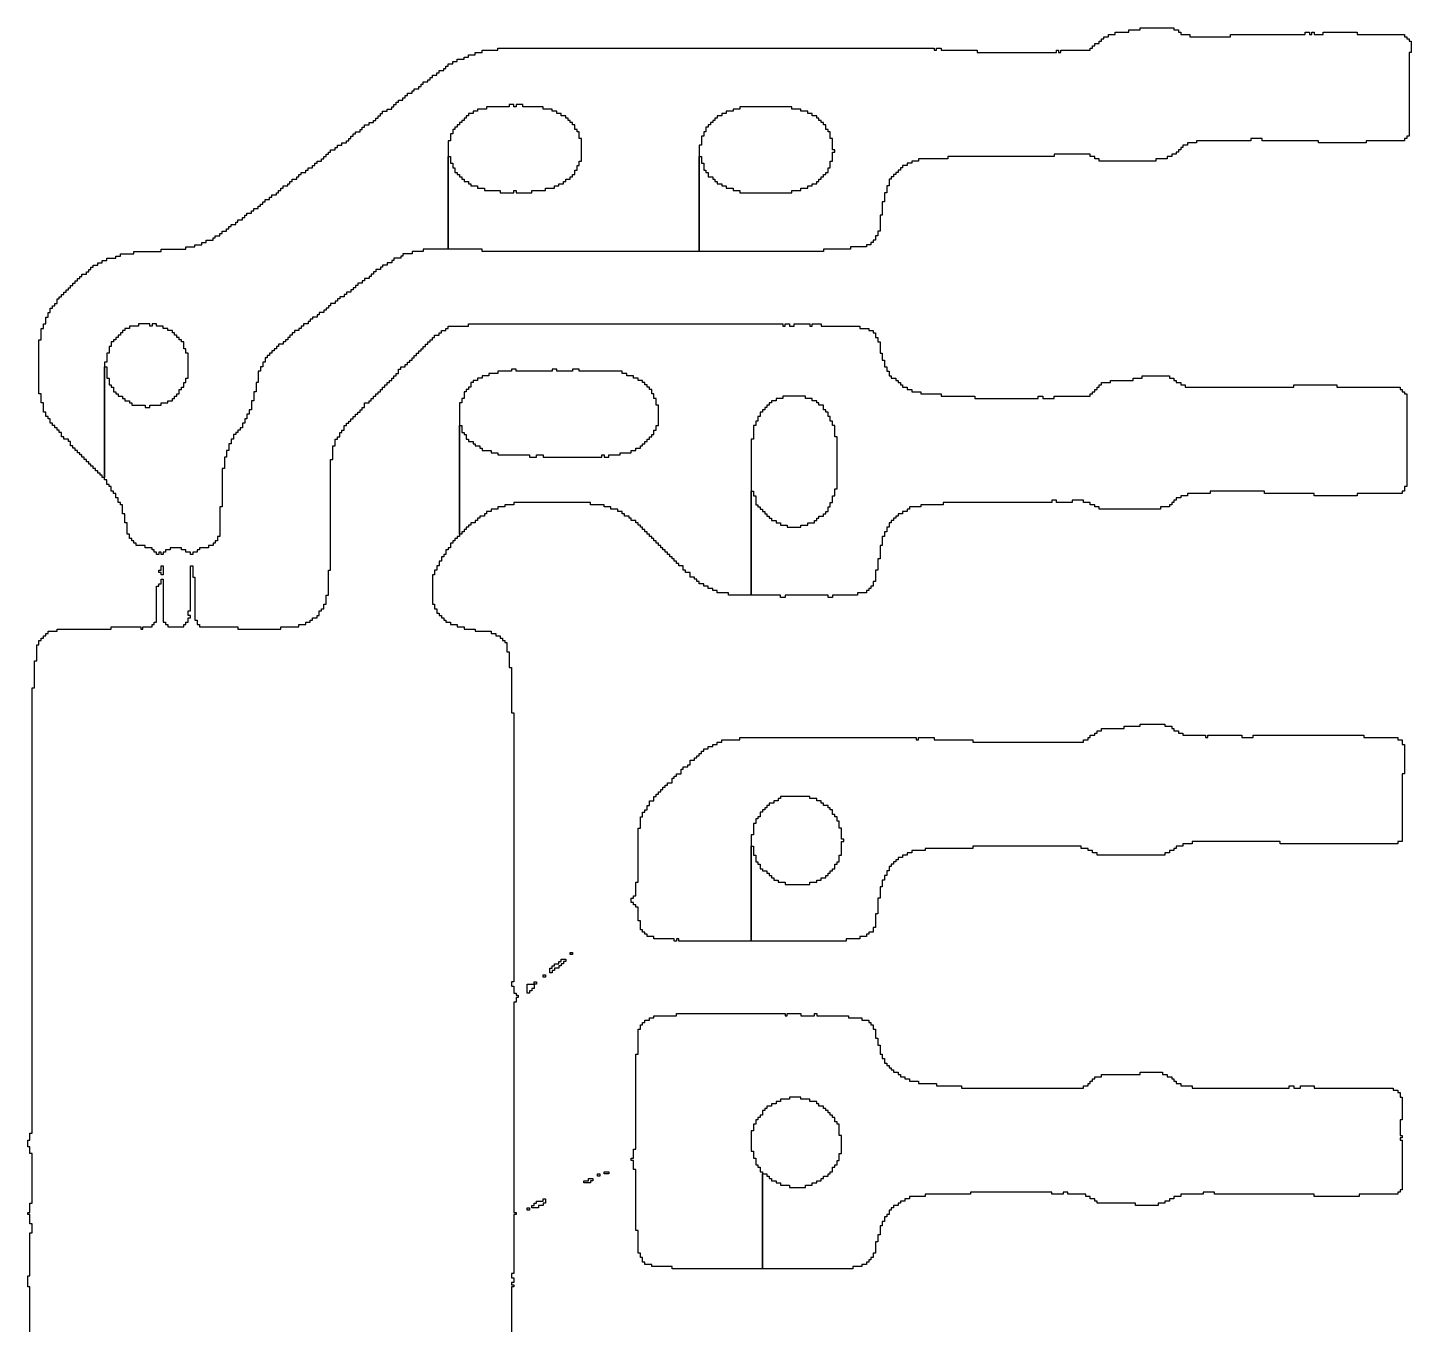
# Model space of a CAD drawing. Extents: x 40 to 12850, y -12400 to -900.
# Drawn here: x 6730 to 12850, y -6655 to -920 of the extents above; entities that cross this region are included whole.
import ezdxf

# ---------------------------------------------------------------- set-up
doc = ezdxf.new("R2010")
doc.units = 0
doc.layers.add('L10D0', color=1, linetype='CONTINUOUS')

msp = doc.modelspace()

# ---------------------------------------------------------------- linework, layer by layer
at = {"layer": 'L10D0'}
for points in [[(7300, -3250), (7300, -3240), (7290, -3240), (7290, -3230), (7280, -3230), (7280, -3220), (7250, -3220), (7250, -3210), (7210, -3210), (7210, -3200), (7200, -3200), (7200, -3190), (7190, -3190), (7190, -3180), (7180, -3180), (7180, -3160), (7170, -3160), (7170, -3110), (7160, -3110), (7160, -3070), (7150, -3070), (7150, -3030), (7140, -3030), (7140, -3020), (7130, -3020), (7130, -3000), (7120, -3000), (7120, -2980), (7110, -2980), (7110, -2970), (7100, -2970), (7100, -2950), (7090, -2950), (7090, -2940), (7080, -2940), (7080, -2920), (7070, -2920), (7070, -2420), (7080, -2420), (7080, -2470), (7090, -2470), (7090, -2500), (7100, -2500), (7100, -2510), (7110, -2510), (7110, -2530), (7120, -2530), (7120, -2540), (7130, -2540), (7130, -2550), (7150, -2550), (7150, -2560), (7160, -2560), (7160, -2570), (7180, -2570), (7180, -2580), (7190, -2580), (7190, -2590), (7250, -2590), (7250, -2600), (7270, -2600), (7270, -2590), (7320, -2590), (7320, -2580), (7350, -2580), (7350, -2570), (7370, -2570), (7370, -2560), (7380, -2560), (7380, -2550), (7390, -2550), (7390, -2540), (7400, -2540), (7400, -2520), (7410, -2520), (7410, -2510), (7420, -2510), (7420, -2490), (7430, -2490), (7430, -2470), (7440, -2470), (7440, -2360), (7430, -2360), (7430, -2340), (7420, -2340), (7420, -2310), (7410, -2310), (7410, -2300), (7400, -2300), (7400, -2290), (7390, -2290), (7390, -2280), (7380, -2280), (7380, -2270), (7370, -2270), (7370, -2260), (7350, -2260), (7350, -2250), (7330, -2250), (7330, -2240), (7300, -2240), (7300, -2230), (7280, -2230), (7280, -2240), (7270, -2240), (7270, -2230), (7220, -2230), (7220, -2240), (7180, -2240), (7180, -2250), (7160, -2250), (7160, -2260), (7150, -2260), (7150, -2270), (7140, -2270), (7140, -2280), (7130, -2280), (7130, -2290), (7120, -2290), (7120, -2300), (7110, -2300), (7110, -2310), (7100, -2310), (7100, -2330), (7090, -2330), (7090, -2360), (7080, -2360), (7080, -2400), (7070, -2400), (7070, -2910), (7060, -2910), (7060, -2900), (7050, -2900), (7050, -2890), (7040, -2890), (7040, -2880), (7030, -2880), (7030, -2870), (7020, -2870), (7020, -2860), (7010, -2860), (7010, -2850), (7000, -2850), (7000, -2840), (6990, -2840), (6990, -2830), (6980, -2830), (6980, -2820), (6970, -2820), (6970, -2810), (6960, -2810), (6960, -2800), (6950, -2800), (6950, -2790), (6940, -2790), (6940, -2780), (6930, -2780), (6930, -2770), (6920, -2770), (6920, -2750), (6910, -2750), (6910, -2740), (6890, -2740), (6890, -2730), (6880, -2730), (6880, -2710), (6870, -2710), (6870, -2700), (6860, -2700), (6860, -2690), (6850, -2690), (6850, -2680), (6840, -2680), (6840, -2670), (6830, -2670), (6830, -2650), (6820, -2650), (6820, -2640), (6810, -2640), (6810, -2620), (6800, -2620), (6800, -2580), (6790, -2580), (6790, -2540), (6780, -2540), (6780, -2300), (6790, -2300), (6790, -2250), (6800, -2250), (6800, -2230), (6810, -2230), (6810, -2200), (6820, -2200), (6820, -2180), (6830, -2180), (6830, -2160), (6840, -2160), (6840, -2150), (6850, -2150), (6850, -2140), (6860, -2140), (6860, -2120), (6870, -2120), (6870, -2110), (6880, -2110), (6880, -2100), (6890, -2100), (6890, -2090), (6900, -2090), (6900, -2080), (6910, -2080), (6910, -2070), (6920, -2070), (6920, -2060), (6930, -2060), (6930, -2050), (6940, -2050), (6940, -2040), (6950, -2040), (6950, -2030), (6960, -2030), (6960, -2020), (6970, -2020), (6970, -2010), (6990, -2010), (6990, -2000), (7000, -2000), (7000, -1990), (7010, -1990), (7010, -1980), (7020, -1980), (7020, -1970), (7040, -1970), (7040, -1960), (7060, -1960), (7060, -1950), (7080, -1950), (7080, -1940), (7120, -1940), (7120, -1930), (7140, -1930), (7140, -1920), (7200, -1920), (7200, -1910), (7320, -1910), (7320, -1900), (7430, -1900), (7430, -1890), (7470, -1890), (7470, -1880), (7500, -1880), (7500, -1870), (7520, -1870), (7520, -1860), (7550, -1860), (7550, -1850), (7560, -1850), (7560, -1840), (7580, -1840), (7580, -1830), (7590, -1830), (7590, -1820), (7610, -1820), (7610, -1810), (7620, -1810), (7620, -1800), (7630, -1800), (7630, -1790), (7650, -1790), (7650, -1780), (7660, -1780), (7660, -1770), (7680, -1770), (7680, -1760), (7690, -1760), (7690, -1750), (7700, -1750), (7700, -1740), (7720, -1740), (7720, -1730), (7730, -1730), (7730, -1720), (7750, -1720), (7750, -1710), (7760, -1710), (7760, -1700), (7770, -1700), (7770, -1690), (7780, -1690), (7780, -1680), (7800, -1680), (7800, -1670), (7810, -1670), (7810, -1660), (7830, -1660), (7830, -1650), (7840, -1650), (7840, -1640), (7850, -1640), (7850, -1630), (7860, -1630), (7860, -1620), (7880, -1620), (7880, -1610), (7890, -1610), (7890, -1600), (7900, -1600), (7900, -1590), (7920, -1590), (7920, -1580), (7930, -1580), (7930, -1570), (7940, -1570), (7940, -1560), (7960, -1560), (7960, -1550), (7970, -1550), (7970, -1540), (7990, -1540), (7990, -1530), (8000, -1530), (8000, -1520), (8010, -1520), (8010, -1510), (8030, -1510), (8030, -1500), (8040, -1500), (8040, -1490), (8050, -1490), (8050, -1480), (8060, -1480), (8060, -1470), (8070, -1470), (8070, -1460), (8090, -1460), (8090, -1450), (8100, -1450), (8100, -1440), (8120, -1440), (8120, -1430), (8140, -1430), (8140, -1420), (8150, -1420), (8150, -1410), (8160, -1410), (8160, -1400), (8170, -1400), (8170, -1390), (8180, -1390), (8180, -1380), (8200, -1380), (8200, -1370), (8210, -1370), (8210, -1360), (8220, -1360), (8220, -1350), (8240, -1350), (8240, -1340), (8260, -1340), (8260, -1330), (8270, -1330), (8270, -1320), (8280, -1320), (8280, -1310), (8290, -1310), (8290, -1300), (8300, -1300), (8300, -1290), (8320, -1290), (8320, -1280), (8340, -1280), (8340, -1270), (8350, -1270), (8350, -1260), (8360, -1260), (8360, -1250), (8370, -1250), (8370, -1240), (8390, -1240), (8390, -1230), (8400, -1230), (8400, -1220), (8410, -1220), (8410, -1210), (8430, -1210), (8430, -1200), (8440, -1200), (8440, -1190), (8460, -1190), (8460, -1180), (8470, -1180), (8470, -1170), (8480, -1170), (8480, -1160), (8500, -1160), (8500, -1150), (8510, -1150), (8510, -1140), (8520, -1140), (8520, -1130), (8540, -1130), (8540, -1120), (8550, -1120), (8550, -1110), (8570, -1110), (8570, -1100), (8580, -1100), (8580, -1090), (8590, -1090), (8590, -1080), (8610, -1080), (8610, -1070), (8630, -1070), (8630, -1060), (8660, -1060), (8660, -1050), (8680, -1050), (8680, -1040), (8710, -1040), (8710, -1030), (8740, -1030), (8740, -1020), (8810, -1020), (8810, -1010), (10740, -1010), (10740, -1020), (10750, -1020), (10750, -1010), (10770, -1010), (10770, -1020), (10930, -1020), (10930, -1030), (11280, -1030), (11280, -1020), (11290, -1020), (11290, -1030), (11300, -1030), (11300, -1020), (11430, -1020), (11430, -1010), (11440, -1010), (11440, -1000), (11450, -1000), (11450, -990), (11470, -990), (11470, -980), (11480, -980), (11480, -970), (11490, -970), (11490, -960), (11510, -960), (11510, -950), (11540, -950), (11540, -940), (11600, -940), (11600, -930), (11650, -930), (11650, -920), (11800, -920), (11800, -930), (11820, -930), (11820, -940), (11830, -940), (11830, -950), (11870, -950), (11870, -960), (12050, -960), (12050, -950), (12380, -950), (12380, -940), (12400, -940), (12400, -950), (12410, -950), (12410, -940), (12420, -940), (12420, -950), (12460, -950), (12460, -940), (12610, -940), (12610, -950), (12820, -950), (12820, -960), (12830, -960), (12830, -970), (12840, -970), (12840, -980), (12850, -980), (12850, -1030), (12840, -1030), (12840, -1400), (12830, -1400), (12830, -1410), (12820, -1410), (12820, -1420), (12650, -1420), (12650, -1430), (12440, -1430), (12440, -1420), (12190, -1420), (12190, -1410), (12140, -1410), (12140, -1420), (11900, -1420), (11900, -1430), (11860, -1430), (11860, -1440), (11840, -1440), (11840, -1450), (11830, -1450), (11830, -1460), (11820, -1460), (11820, -1470), (11810, -1470), (11810, -1480), (11790, -1480), (11790, -1490), (11770, -1490), (11770, -1500), (11720, -1500), (11720, -1510), (11470, -1510), (11470, -1500), (11450, -1500), (11450, -1490), (11430, -1490), (11430, -1480), (11270, -1480), (11270, -1490), (10800, -1490), (10800, -1500), (10670, -1500), (10670, -1510), (10640, -1510), (10640, -1520), (10620, -1520), (10620, -1530), (10600, -1530), (10600, -1540), (10590, -1540), (10590, -1550), (10580, -1550), (10580, -1560), (10570, -1560), (10570, -1570), (10560, -1570), (10560, -1580), (10550, -1580), (10550, -1590), (10540, -1590), (10540, -1620), (10530, -1620), (10530, -1650), (10520, -1650), (10520, -1690), (10510, -1690), (10510, -1750), (10500, -1750), (10500, -1820), (10490, -1820), (10490, -1840), (10480, -1840), (10480, -1860), (10470, -1860), (10470, -1870), (10460, -1870), (10460, -1880), (10440, -1880), (10440, -1890), (10370, -1890), (10370, -1900), (10250, -1900), (10250, -1910), (9700, -1910), (9700, -1490), (9710, -1490), (9710, -1520), (9720, -1520), (9720, -1550), (9730, -1550), (9730, -1560), (9740, -1560), (9740, -1580), (9760, -1580), (9760, -1590), (9770, -1590), (9770, -1600), (9780, -1600), (9780, -1610), (9800, -1610), (9800, -1620), (9820, -1620), (9820, -1630), (9850, -1630), (9850, -1640), (9880, -1640), (9880, -1650), (10110, -1650), (10110, -1640), (10150, -1640), (10150, -1630), (10180, -1630), (10180, -1620), (10200, -1620), (10200, -1610), (10220, -1610), (10220, -1600), (10230, -1600), (10230, -1590), (10240, -1590), (10240, -1580), (10250, -1580), (10250, -1570), (10260, -1570), (10260, -1560), (10270, -1560), (10270, -1540), (10280, -1540), (10280, -1510), (10290, -1510), (10290, -1470), (10300, -1470), (10300, -1460), (10290, -1460), (10290, -1410), (10280, -1410), (10280, -1380), (10270, -1380), (10270, -1370), (10260, -1370), (10260, -1350), (10250, -1350), (10250, -1340), (10240, -1340), (10240, -1330), (10230, -1330), (10230, -1320), (10220, -1320), (10220, -1310), (10200, -1310), (10200, -1300), (10180, -1300), (10180, -1290), (10150, -1290), (10150, -1280), (10110, -1280), (10110, -1270), (9880, -1270), (9880, -1280), (9850, -1280), (9850, -1290), (9820, -1290), (9820, -1300), (9800, -1300), (9800, -1310), (9780, -1310), (9780, -1320), (9770, -1320), (9770, -1330), (9760, -1330), (9760, -1340), (9750, -1340), (9750, -1350), (9740, -1350), (9740, -1360), (9730, -1360), (9730, -1380), (9720, -1380), (9720, -1400), (9710, -1400), (9710, -1440), (9700, -1440), (9700, -1910), (8740, -1910), (8740, -1900), (8590, -1900), (8590, -1490), (8600, -1490), (8600, -1520), (8610, -1520), (8610, -1540), (8620, -1540), (8620, -1560), (8630, -1560), (8630, -1570), (8640, -1570), (8640, -1580), (8650, -1580), (8650, -1590), (8660, -1590), (8660, -1600), (8680, -1600), (8680, -1610), (8690, -1610), (8690, -1620), (8720, -1620), (8720, -1630), (8750, -1630), (8750, -1640), (8820, -1640), (8820, -1650), (8880, -1650), (8880, -1640), (8890, -1640), (8890, -1650), (8960, -1650), (8960, -1640), (9020, -1640), (9020, -1630), (9060, -1630), (9060, -1620), (9080, -1620), (9080, -1610), (9100, -1610), (9100, -1600), (9110, -1600), (9110, -1590), (9130, -1590), (9130, -1580), (9140, -1580), (9140, -1570), (9150, -1570), (9150, -1550), (9160, -1550), (9160, -1530), (9170, -1530), (9170, -1510), (9180, -1510), (9180, -1410), (9170, -1410), (9170, -1380), (9160, -1380), (9160, -1370), (9150, -1370), (9150, -1350), (9140, -1350), (9140, -1340), (9130, -1340), (9130, -1330), (9120, -1330), (9120, -1320), (9110, -1320), (9110, -1310), (9090, -1310), (9090, -1300), (9070, -1300), (9070, -1290), (9050, -1290), (9050, -1280), (9010, -1280), (9010, -1270), (8920, -1270), (8920, -1260), (8890, -1260), (8890, -1270), (8880, -1270), (8880, -1260), (8860, -1260), (8860, -1270), (8760, -1270), (8760, -1280), (8720, -1280), (8720, -1290), (8700, -1290), (8700, -1300), (8680, -1300), (8680, -1310), (8670, -1310), (8670, -1320), (8660, -1320), (8660, -1330), (8650, -1330), (8650, -1340), (8640, -1340), (8640, -1350), (8630, -1350), (8630, -1360), (8620, -1360), (8620, -1370), (8610, -1370), (8610, -1390), (8600, -1390), (8600, -1420), (8590, -1420), (8590, -1900), (8480, -1900), (8480, -1910), (8430, -1910), (8430, -1920), (8390, -1920), (8390, -1930), (8380, -1930), (8380, -1940), (8350, -1940), (8350, -1950), (8340, -1950), (8340, -1960), (8320, -1960), (8320, -1970), (8300, -1970), (8300, -1980), (8290, -1980), (8290, -1990), (8270, -1990), (8270, -2000), (8260, -2000), (8260, -2010), (8250, -2010), (8250, -2020), (8240, -2020), (8240, -2030), (8220, -2030), (8220, -2040), (8210, -2040), (8210, -2050), (8190, -2050), (8190, -2060), (8180, -2060), (8180, -2070), (8170, -2070), (8170, -2080), (8160, -2080), (8160, -2090), (8140, -2090), (8140, -2100), (8130, -2100), (8130, -2110), (8110, -2110), (8110, -2120), (8100, -2120), (8100, -2130), (8090, -2130), (8090, -2140), (8070, -2140), (8070, -2150), (8060, -2150), (8060, -2160), (8050, -2160), (8050, -2170), (8040, -2170), (8040, -2180), (8020, -2180), (8020, -2190), (8010, -2190), (8010, -2200), (7990, -2200), (7990, -2210), (7980, -2210), (7980, -2220), (7970, -2220), (7970, -2230), (7950, -2230), (7950, -2240), (7940, -2240), (7940, -2250), (7930, -2250), (7930, -2260), (7910, -2260), (7910, -2270), (7900, -2270), (7900, -2280), (7890, -2280), (7890, -2290), (7880, -2290), (7880, -2300), (7870, -2300), (7870, -2310), (7860, -2310), (7860, -2320), (7840, -2320), (7840, -2330), (7830, -2330), (7830, -2340), (7820, -2340), (7820, -2350), (7810, -2350), (7810, -2360), (7800, -2360), (7800, -2370), (7790, -2370), (7790, -2380), (7780, -2380), (7780, -2400), (7770, -2400), (7770, -2420), (7760, -2420), (7760, -2440), (7750, -2440), (7750, -2490), (7740, -2490), (7740, -2530), (7730, -2530), (7730, -2570), (7720, -2570), (7720, -2610), (7710, -2610), (7710, -2630), (7700, -2630), (7700, -2650), (7690, -2650), (7690, -2670), (7680, -2670), (7680, -2690), (7670, -2690), (7670, -2700), (7660, -2700), (7660, -2710), (7650, -2710), (7650, -2720), (7640, -2720), (7640, -2740), (7630, -2740), (7630, -2760), (7620, -2760), (7620, -2790), (7610, -2790), (7610, -2820), (7600, -2820), (7600, -2870), (7590, -2870), (7590, -3040), (7580, -3040), (7580, -3170), (7570, -3170), (7570, -3190), (7560, -3190), (7560, -3200), (7550, -3200), (7550, -3210), (7530, -3210), (7530, -3220), (7490, -3220), (7490, -3230), (7480, -3230), (7480, -3240), (7460, -3240), (7460, -3250), (7450, -3250), (7450, -3240), (7430, -3240), (7430, -3230), (7410, -3230), (7410, -3220), (7360, -3220), (7360, -3230), (7340, -3230), (7340, -3240), (7330, -3240), (7330, -3250), (7320, -3250), (7320, -3240), (7310, -3240), (7310, -3250)], [(7320, -3340), (7320, -3330), (7310, -3330), (7310, -3320), (7320, -3320), (7320, -3300), (7330, -3300), (7330, -3340)], [(9590, -4960), (9590, -4950), (9500, -4950), (9500, -4940), (9470, -4940), (9470, -4930), (9460, -4930), (9460, -4920), (9450, -4920), (9450, -4910), (9440, -4910), (9440, -4870), (9430, -4870), (9430, -4810), (9420, -4810), (9420, -4800), (9410, -4800), (9410, -4790), (9400, -4790), (9400, -4770), (9410, -4770), (9410, -4760), (9420, -4760), (9420, -4700), (9430, -4700), (9430, -4460), (9440, -4460), (9440, -4410), (9450, -4410), (9450, -4390), (9460, -4390), (9460, -4380), (9470, -4380), (9470, -4360), (9480, -4360), (9480, -4340), (9500, -4340), (9500, -4320), (9510, -4320), (9510, -4310), (9520, -4310), (9520, -4300), (9530, -4300), (9530, -4290), (9540, -4290), (9540, -4280), (9550, -4280), (9550, -4270), (9560, -4270), (9560, -4260), (9580, -4260), (9580, -4240), (9590, -4240), (9590, -4230), (9600, -4230), (9600, -4220), (9620, -4220), (9620, -4200), (9630, -4200), (9630, -4190), (9650, -4190), (9650, -4180), (9660, -4180), (9660, -4160), (9680, -4160), (9680, -4150), (9690, -4150), (9690, -4140), (9700, -4140), (9700, -4130), (9710, -4130), (9710, -4120), (9720, -4120), (9720, -4110), (9740, -4110), (9740, -4100), (9760, -4100), (9760, -4090), (9780, -4090), (9780, -4080), (9800, -4080), (9800, -4070), (9880, -4070), (9880, -4060), (10660, -4060), (10660, -4070), (10670, -4070), (10670, -4060), (10740, -4060), (10740, -4070), (10910, -4070), (10910, -4080), (11400, -4080), (11400, -4070), (11420, -4070), (11420, -4060), (11430, -4060), (11430, -4050), (11450, -4050), (11450, -4040), (11460, -4040), (11460, -4030), (11480, -4030), (11480, -4020), (11580, -4020), (11580, -4010), (11650, -4010), (11650, -4000), (11760, -4000), (11760, -4010), (11790, -4010), (11790, -4020), (11800, -4020), (11800, -4030), (11820, -4030), (11820, -4040), (11840, -4040), (11840, -4050), (11940, -4050), (11940, -4060), (11950, -4060), (11950, -4050), (12100, -4050), (12100, -4060), (12150, -4060), (12150, -4050), (12640, -4050), (12640, -4060), (12790, -4060), (12790, -4070), (12810, -4070), (12810, -4090), (12820, -4090), (12820, -4220), (12810, -4220), (12810, -4520), (12790, -4520), (12790, -4530), (12270, -4530), (12270, -4520), (11880, -4520), (11880, -4530), (11840, -4530), (11840, -4540), (11810, -4540), (11810, -4550), (11800, -4550), (11800, -4560), (11780, -4560), (11780, -4570), (11760, -4570), (11760, -4580), (11460, -4580), (11460, -4570), (11440, -4570), (11440, -4560), (11420, -4560), (11420, -4550), (11390, -4550), (11390, -4540), (10910, -4540), (10910, -4550), (10700, -4550), (10700, -4560), (10640, -4560), (10640, -4570), (10620, -4570), (10620, -4580), (10600, -4580), (10600, -4590), (10580, -4590), (10580, -4600), (10570, -4600), (10570, -4610), (10560, -4610), (10560, -4620), (10550, -4620), (10550, -4630), (10540, -4630), (10540, -4650), (10530, -4650), (10530, -4670), (10520, -4670), (10520, -4690), (10510, -4690), (10510, -4720), (10500, -4720), (10500, -4770), (10490, -4770), (10490, -4840), (10480, -4840), (10480, -4900), (10470, -4900), (10470, -4920), (10450, -4920), (10450, -4930), (10440, -4930), (10440, -4940), (10410, -4940), (10410, -4950), (10350, -4950), (10350, -4960), (9930, -4960), (9930, -4540), (9940, -4540), (9940, -4580), (9950, -4580), (9950, -4610), (9960, -4610), (9960, -4620), (9970, -4620), (9970, -4640), (9980, -4640), (9980, -4650), (10000, -4650), (10000, -4660), (10010, -4660), (10010, -4670), (10020, -4670), (10020, -4680), (10030, -4680), (10030, -4690), (10050, -4690), (10050, -4700), (10080, -4700), (10080, -4710), (10190, -4710), (10190, -4700), (10220, -4700), (10220, -4690), (10240, -4690), (10240, -4680), (10260, -4680), (10260, -4670), (10270, -4670), (10270, -4660), (10280, -4660), (10280, -4650), (10290, -4650), (10290, -4640), (10300, -4640), (10300, -4620), (10310, -4620), (10310, -4610), (10320, -4610), (10320, -4580), (10330, -4580), (10330, -4520), (10340, -4520), (10340, -4510), (10330, -4510), (10330, -4460), (10320, -4460), (10320, -4430), (10310, -4430), (10310, -4410), (10300, -4410), (10300, -4400), (10290, -4400), (10290, -4380), (10280, -4380), (10280, -4370), (10270, -4370), (10270, -4360), (10250, -4360), (10250, -4350), (10240, -4350), (10240, -4340), (10220, -4340), (10220, -4330), (10190, -4330), (10190, -4320), (10060, -4320), (10060, -4330), (10050, -4330), (10050, -4340), (10030, -4340), (10030, -4350), (10010, -4350), (10010, -4360), (10000, -4360), (10000, -4370), (9990, -4370), (9990, -4380), (9980, -4380), (9980, -4390), (9970, -4390), (9970, -4410), (9960, -4410), (9960, -4420), (9950, -4420), (9950, -4440), (9940, -4440), (9940, -4490), (9930, -4490), (9930, -4960), (9610, -4960), (9610, -4950), (9600, -4950), (9600, -4960)], [(9130, -5020), (9130, -5010), (9140, -5010), (9140, -5020)], [(9040, -5100), (9040, -5080), (9050, -5080), (9050, -5070), (9060, -5070), (9060, -5060), (9080, -5060), (9080, -5050), (9090, -5050), (9090, -5040), (9110, -5040), (9110, -5050), (9100, -5050), (9100, -5060), (9090, -5060), (9090, -5070), (9080, -5070), (9080, -5080), (9060, -5080), (9060, -5090), (9050, -5090), (9050, -5100)], [(8970, -5150), (8970, -5140), (8980, -5140), (8980, -5150)], [(9010, -5120), (9010, -5110), (9020, -5110), (9020, -5120)], [(8940, -5190), (8940, -5150), (8970, -5150), (8970, -5170), (8960, -5170), (8960, -5180), (8950, -5180), (8950, -5190)], [(9580, -6410), (9580, -6400), (9490, -6400), (9490, -6390), (9460, -6390), (9460, -6380), (9450, -6380), (9450, -6360), (9440, -6360), (9440, -6340), (9430, -6340), (9430, -6240), (9420, -6240), (9420, -5970), (9410, -5970), (9410, -5930), (9400, -5930), (9400, -5920), (9410, -5920), (9410, -5880), (9420, -5880), (9420, -5460), (9430, -5460), (9430, -5350), (9440, -5350), (9440, -5330), (9450, -5330), (9450, -5320), (9460, -5320), (9460, -5310), (9480, -5310), (9480, -5300), (9500, -5300), (9500, -5290), (9600, -5290), (9600, -5280), (10080, -5280), (10080, -5290), (10090, -5290), (10090, -5280), (10150, -5280), (10150, -5290), (10210, -5290), (10210, -5280), (10220, -5280), (10220, -5290), (10360, -5290), (10360, -5300), (10420, -5300), (10420, -5310), (10450, -5310), (10450, -5320), (10460, -5320), (10460, -5330), (10470, -5330), (10470, -5350), (10480, -5350), (10480, -5390), (10490, -5390), (10490, -5420), (10500, -5420), (10500, -5460), (10510, -5460), (10510, -5480), (10520, -5480), (10520, -5500), (10530, -5500), (10530, -5510), (10540, -5510), (10540, -5520), (10550, -5520), (10550, -5530), (10560, -5530), (10560, -5540), (10580, -5540), (10580, -5550), (10590, -5550), (10590, -5560), (10610, -5560), (10610, -5570), (10630, -5570), (10630, -5580), (10670, -5580), (10670, -5590), (10750, -5590), (10750, -5600), (10860, -5600), (10860, -5610), (11400, -5610), (11400, -5600), (11420, -5600), (11420, -5590), (11430, -5590), (11430, -5580), (11440, -5580), (11440, -5570), (11450, -5570), (11450, -5560), (11480, -5560), (11480, -5550), (11650, -5550), (11650, -5540), (11750, -5540), (11750, -5550), (11770, -5550), (11770, -5560), (11790, -5560), (11790, -5570), (11800, -5570), (11800, -5580), (11810, -5580), (11810, -5590), (11830, -5590), (11830, -5600), (11880, -5600), (11880, -5610), (12310, -5610), (12310, -5600), (12330, -5600), (12330, -5610), (12360, -5610), (12360, -5600), (12420, -5600), (12420, -5610), (12770, -5610), (12770, -5620), (12790, -5620), (12790, -5630), (12800, -5630), (12800, -5650), (12810, -5650), (12810, -5750), (12800, -5750), (12800, -5820), (12810, -5820), (12810, -5830), (12800, -5830), (12800, -5840), (12810, -5840), (12810, -6060), (12800, -6060), (12800, -6070), (12790, -6070), (12790, -6080), (12620, -6080), (12620, -6090), (12420, -6090), (12420, -6080), (11980, -6080), (11980, -6070), (11930, -6070), (11930, -6080), (11830, -6080), (11830, -6090), (11800, -6090), (11800, -6100), (11780, -6100), (11780, -6110), (11760, -6110), (11760, -6120), (11730, -6120), (11730, -6130), (11630, -6130), (11630, -6120), (11460, -6120), (11460, -6110), (11450, -6110), (11450, -6100), (11430, -6100), (11430, -6090), (11410, -6090), (11410, -6080), (11330, -6080), (11330, -6070), (11310, -6070), (11310, -6080), (11260, -6080), (11260, -6070), (10900, -6070), (10900, -6080), (10700, -6080), (10700, -6090), (10630, -6090), (10630, -6100), (10610, -6100), (10610, -6110), (10590, -6110), (10590, -6120), (10580, -6120), (10580, -6130), (10560, -6130), (10560, -6140), (10550, -6140), (10550, -6150), (10540, -6150), (10540, -6170), (10530, -6170), (10530, -6180), (10520, -6180), (10520, -6200), (10510, -6200), (10510, -6220), (10500, -6220), (10500, -6260), (10490, -6260), (10490, -6290), (10480, -6290), (10480, -6340), (10470, -6340), (10470, -6360), (10460, -6360), (10460, -6370), (10450, -6370), (10450, -6380), (10440, -6380), (10440, -6390), (10420, -6390), (10420, -6400), (10380, -6400), (10380, -6410), (9980, -6410), (9980, -5990), (10000, -5990), (10000, -6000), (10010, -6000), (10010, -6010), (10020, -6010), (10020, -6020), (10040, -6020), (10040, -6030), (10060, -6030), (10060, -6040), (10100, -6040), (10100, -6050), (10170, -6050), (10170, -6040), (10200, -6040), (10200, -6030), (10220, -6030), (10220, -6020), (10240, -6020), (10240, -6010), (10250, -6010), (10250, -6000), (10270, -6000), (10270, -5990), (10280, -5990), (10280, -5980), (10290, -5980), (10290, -5960), (10300, -5960), (10300, -5950), (10310, -5950), (10310, -5930), (10320, -5930), (10320, -5900), (10330, -5900), (10330, -5820), (10320, -5820), (10320, -5770), (10310, -5770), (10310, -5760), (10300, -5760), (10300, -5740), (10290, -5740), (10290, -5730), (10280, -5730), (10280, -5720), (10270, -5720), (10270, -5710), (10260, -5710), (10260, -5700), (10250, -5700), (10250, -5690), (10230, -5690), (10230, -5680), (10220, -5680), (10220, -5670), (10190, -5670), (10190, -5660), (10150, -5660), (10150, -5650), (10100, -5650), (10100, -5660), (10060, -5660), (10060, -5670), (10040, -5670), (10040, -5680), (10020, -5680), (10020, -5690), (10000, -5690), (10000, -5700), (9990, -5700), (9990, -5710), (9980, -5710), (9980, -5730), (9970, -5730), (9970, -5740), (9960, -5740), (9960, -5750), (9950, -5750), (9950, -5770), (9940, -5770), (9940, -5800), (9930, -5800), (9930, -5890), (9940, -5890), (9940, -5920), (9950, -5920), (9950, -5950), (9960, -5950), (9960, -5960), (9970, -5960), (9970, -5980), (9980, -5980), (9980, -6410)], [(9250, -6000), (9250, -5990), (9260, -5990), (9260, -6000)], [(9280, -5990), (9280, -5980), (9300, -5980), (9300, -5990)], [(9190, -6030), (9190, -6020), (9210, -6020), (9210, -6010), (9230, -6010), (9230, -6020), (9220, -6020), (9220, -6030)], [(8960, -6140), (8960, -6130), (8970, -6130), (8970, -6120), (8980, -6120), (8980, -6110), (9010, -6110), (9010, -6100), (9020, -6100), (9020, -6120), (9010, -6120), (9010, -6130), (8990, -6130), (8990, -6140)], [(8940, -6150), (8940, -6140), (8950, -6140), (8950, -6150)]]:
    msp.add_lwpolyline(points, close=True, dxfattribs=at)
msp.add_lwpolyline([(6740, -6750), (6740, -6490), (6730, -6490), (6730, -6440), (6740, -6440), (6740, -6250), (6750, -6250), (6750, -6210), (6740, -6210), (6740, -6170), (6730, -6170), (6730, -6160), (6740, -6160), (6740, -6120), (6750, -6120), (6750, -5900), (6740, -5900), (6740, -5870), (6730, -5870), (6730, -5840), (6740, -5840), (6740, -5810), (6750, -5810), (6750, -3840), (6760, -3840), (6760, -3720), (6770, -3720), (6770, -3650), (6780, -3650), (6780, -3630), (6790, -3630), (6790, -3620), (6800, -3620), (6800, -3610), (6810, -3610), (6810, -3600), (6820, -3600), (6820, -3590), (6860, -3590), (6860, -3580), (7100, -3580), (7100, -3570), (7230, -3570), (7230, -3580), (7240, -3580), (7240, -3570), (7280, -3570), (7280, -3560), (7290, -3560), (7290, -3550), (7300, -3550), (7300, -3390), (7310, -3390), (7310, -3380), (7320, -3380), (7320, -3360), (7330, -3360), (7330, -3550), (7340, -3550), (7340, -3560), (7350, -3560), (7350, -3570), (7420, -3570), (7420, -3560), (7430, -3560), (7430, -3550), (7440, -3550), (7440, -3530), (7450, -3530), (7450, -3520), (7440, -3520), (7440, -3500), (7450, -3500), (7450, -3300), (7460, -3300), (7460, -3350), (7470, -3350), (7470, -3540), (7480, -3540), (7480, -3560), (7490, -3560), (7490, -3570), (7660, -3570), (7660, -3580), (7850, -3580), (7850, -3570), (7930, -3570), (7930, -3560), (7960, -3560), (7960, -3550), (7980, -3550), (7980, -3540), (7990, -3540), (7990, -3530), (8010, -3530), (8010, -3520), (8020, -3520), (8020, -3500), (8030, -3500), (8030, -3490), (8040, -3490), (8040, -3470), (8050, -3470), (8050, -3430), (8060, -3430), (8060, -3320), (8070, -3320), (8070, -2830), (8080, -2830), (8080, -2770), (8090, -2770), (8090, -2740), (8100, -2740), (8100, -2730), (8110, -2730), (8110, -2710), (8120, -2710), (8120, -2700), (8130, -2700), (8130, -2680), (8140, -2680), (8140, -2670), (8150, -2670), (8150, -2660), (8160, -2660), (8160, -2650), (8170, -2650), (8170, -2640), (8180, -2640), (8180, -2630), (8190, -2630), (8190, -2620), (8200, -2620), (8200, -2610), (8210, -2610), (8210, -2600), (8220, -2600), (8220, -2580), (8240, -2580), (8240, -2570), (8250, -2570), (8250, -2560), (8260, -2560), (8260, -2550), (8270, -2550), (8270, -2540), (8280, -2540), (8280, -2530), (8290, -2530), (8290, -2520), (8300, -2520), (8300, -2510), (8310, -2510), (8310, -2500), (8320, -2500), (8320, -2490), (8330, -2490), (8330, -2480), (8340, -2480), (8340, -2470), (8350, -2470), (8350, -2460), (8360, -2460), (8360, -2450), (8370, -2450), (8370, -2430), (8380, -2430), (8380, -2420), (8400, -2420), (8400, -2410), (8410, -2410), (8410, -2400), (8420, -2400), (8420, -2390), (8430, -2390), (8430, -2380), (8440, -2380), (8440, -2370), (8450, -2370), (8450, -2360), (8460, -2360), (8460, -2350), (8470, -2350), (8470, -2340), (8480, -2340), (8480, -2330), (8490, -2330), (8490, -2320), (8500, -2320), (8500, -2310), (8510, -2310), (8510, -2300), (8520, -2300), (8520, -2290), (8530, -2290), (8530, -2280), (8550, -2280), (8550, -2270), (8560, -2270), (8560, -2260), (8580, -2260), (8580, -2250), (8590, -2250), (8590, -2240), (8680, -2240), (8680, -2230), (10070, -2230), (10070, -2240), (10080, -2240), (10080, -2230), (10100, -2230), (10100, -2240), (10120, -2240), (10120, -2230), (10190, -2230), (10190, -2240), (10200, -2240), (10200, -2230), (10240, -2230), (10240, -2240), (10410, -2240), (10410, -2250), (10450, -2250), (10450, -2260), (10470, -2260), (10470, -2270), (10480, -2270), (10480, -2290), (10490, -2290), (10490, -2310), (10500, -2310), (10500, -2360), (10510, -2360), (10510, -2390), (10520, -2390), (10520, -2420), (10530, -2420), (10530, -2440), (10540, -2440), (10540, -2460), (10550, -2460), (10550, -2470), (10570, -2470), (10570, -2480), (10580, -2480), (10580, -2490), (10590, -2490), (10590, -2500), (10600, -2500), (10600, -2510), (10620, -2510), (10620, -2520), (10640, -2520), (10640, -2530), (10680, -2530), (10680, -2540), (10770, -2540), (10770, -2550), (10920, -2550), (10920, -2560), (11200, -2560), (11200, -2550), (11220, -2550), (11220, -2560), (11270, -2560), (11270, -2550), (11430, -2550), (11430, -2540), (11440, -2540), (11440, -2530), (11450, -2530), (11450, -2520), (11460, -2520), (11460, -2510), (11470, -2510), (11470, -2500), (11480, -2500), (11480, -2490), (11520, -2490), (11520, -2480), (11620, -2480), (11620, -2470), (11660, -2470), (11660, -2460), (11780, -2460), (11780, -2470), (11800, -2470), (11800, -2480), (11810, -2480), (11810, -2490), (11830, -2490), (11830, -2500), (11850, -2500), (11850, -2510), (12330, -2510), (12330, -2500), (12520, -2500), (12520, -2510), (12800, -2510), (12800, -2520), (12810, -2520), (12810, -2530), (12820, -2530), (12820, -2540), (12830, -2540), (12830, -2950), (12820, -2950), (12820, -2970), (12810, -2970), (12810, -2980), (12610, -2980), (12610, -2990), (12420, -2990), (12420, -2980), (12200, -2980), (12200, -2970), (11960, -2970), (11960, -2980), (11860, -2980), (11860, -2990), (11830, -2990), (11830, -3000), (11810, -3000), (11810, -3010), (11800, -3010), (11800, -3020), (11790, -3020), (11790, -3030), (11780, -3030), (11780, -3040), (11740, -3040), (11740, -3050), (11470, -3050), (11470, -3040), (11450, -3040), (11450, -3030), (11430, -3030), (11430, -3020), (11400, -3020), (11400, -3010), (11350, -3010), (11350, -3020), (11280, -3020), (11280, -3010), (11260, -3010), (11260, -3020), (10780, -3020), (10780, -3030), (10680, -3030), (10680, -3040), (10630, -3040), (10630, -3050), (10620, -3050), (10620, -3060), (10600, -3060), (10600, -3070), (10580, -3070), (10580, -3080), (10570, -3080), (10570, -3090), (10560, -3090), (10560, -3100), (10550, -3100), (10550, -3110), (10540, -3110), (10540, -3130), (10530, -3130), (10530, -3150), (10520, -3150), (10520, -3170), (10510, -3170), (10510, -3210), (10500, -3210), (10500, -3270), (10490, -3270), (10490, -3320), (10480, -3320), (10480, -3370), (10470, -3370), (10470, -3390), (10460, -3390), (10460, -3400), (10450, -3400), (10450, -3410), (10440, -3410), (10440, -3420), (10400, -3420), (10400, -3430), (10290, -3430), (10290, -3440), (10270, -3440), (10270, -3430), (10080, -3430), (10080, -3440), (10060, -3440), (10060, -3430), (9930, -3430), (9930, -2970), (9940, -2970), (9940, -2990), (9950, -2990), (9950, -3030), (9960, -3030), (9960, -3040), (9970, -3040), (9970, -3050), (9980, -3050), (9980, -3060), (9990, -3060), (9990, -3070), (10000, -3070), (10000, -3080), (10010, -3080), (10010, -3090), (10020, -3090), (10020, -3100), (10040, -3100), (10040, -3110), (10060, -3110), (10060, -3120), (10090, -3120), (10090, -3130), (10150, -3130), (10150, -3120), (10180, -3120), (10180, -3110), (10210, -3110), (10210, -3100), (10220, -3100), (10220, -3090), (10230, -3090), (10230, -3080), (10250, -3080), (10250, -3070), (10260, -3070), (10260, -3060), (10270, -3060), (10270, -3040), (10280, -3040), (10280, -3020), (10290, -3020), (10290, -2990), (10300, -2990), (10300, -2960), (10310, -2960), (10310, -2730), (10300, -2730), (10300, -2680), (10290, -2680), (10290, -2660), (10280, -2660), (10280, -2640), (10270, -2640), (10270, -2620), (10260, -2620), (10260, -2610), (10250, -2610), (10250, -2590), (10230, -2590), (10230, -2580), (10220, -2580), (10220, -2570), (10200, -2570), (10200, -2560), (10170, -2560), (10170, -2550), (10070, -2550), (10070, -2560), (10040, -2560), (10040, -2570), (10020, -2570), (10020, -2580), (10010, -2580), (10010, -2590), (10000, -2590), (10000, -2600), (9990, -2600), (9990, -2610), (9980, -2610), (9980, -2620), (9970, -2620), (9970, -2640), (9960, -2640), (9960, -2660), (9950, -2660), (9950, -2680), (9940, -2680), (9940, -2740), (9930, -2740), (9930, -3430), (9830, -3430), (9830, -3420), (9780, -3420), (9780, -3410), (9760, -3410), (9760, -3400), (9740, -3400), (9740, -3390), (9720, -3390), (9720, -3380), (9700, -3380), (9700, -3370), (9690, -3370), (9690, -3360), (9680, -3360), (9680, -3350), (9660, -3350), (9660, -3330), (9640, -3330), (9640, -3320), (9630, -3320), (9630, -3300), (9610, -3300), (9610, -3290), (9600, -3290), (9600, -3280), (9590, -3280), (9590, -3270), (9580, -3270), (9580, -3260), (9570, -3260), (9570, -3250), (9560, -3250), (9560, -3240), (9550, -3240), (9550, -3230), (9540, -3230), (9540, -3220), (9530, -3220), (9530, -3210), (9520, -3210), (9520, -3200), (9510, -3200), (9510, -3190), (9500, -3190), (9500, -3180), (9490, -3180), (9490, -3170), (9480, -3170), (9480, -3160), (9470, -3160), (9470, -3150), (9460, -3150), (9460, -3140), (9450, -3140), (9450, -3130), (9440, -3130), (9440, -3120), (9430, -3120), (9430, -3110), (9420, -3110), (9420, -3100), (9400, -3100), (9400, -3090), (9390, -3090), (9390, -3080), (9370, -3080), (9370, -3070), (9360, -3070), (9360, -3060), (9340, -3060), (9340, -3050), (9310, -3050), (9310, -3040), (9280, -3040), (9280, -3030), (9220, -3030), (9220, -3020), (8880, -3020), (8880, -3030), (8840, -3030), (8840, -3040), (8810, -3040), (8810, -3050), (8780, -3050), (8780, -3060), (8760, -3060), (8760, -3070), (8750, -3070), (8750, -3080), (8730, -3080), (8730, -3090), (8720, -3090), (8720, -3100), (8710, -3100), (8710, -3110), (8690, -3110), (8690, -3120), (8680, -3120), (8680, -3130), (8670, -3130), (8670, -3140), (8660, -3140), (8660, -3150), (8650, -3150), (8650, -3160), (8640, -3160), (8640, -2680), (8650, -2680), (8650, -2710), (8660, -2710), (8660, -2720), (8670, -2720), (8670, -2740), (8680, -2740), (8680, -2750), (8700, -2750), (8700, -2760), (8710, -2760), (8710, -2770), (8730, -2770), (8730, -2780), (8740, -2780), (8740, -2790), (8780, -2790), (8780, -2800), (8810, -2800), (8810, -2810), (8950, -2810), (8950, -2820), (8980, -2820), (8980, -2810), (9010, -2810), (9010, -2820), (9270, -2820), (9270, -2810), (9280, -2810), (9280, -2820), (9300, -2820), (9300, -2810), (9350, -2810), (9350, -2800), (9400, -2800), (9400, -2790), (9420, -2790), (9420, -2780), (9440, -2780), (9440, -2770), (9450, -2770), (9450, -2760), (9460, -2760), (9460, -2750), (9470, -2750), (9470, -2740), (9480, -2740), (9480, -2730), (9490, -2730), (9490, -2720), (9500, -2720), (9500, -2700), (9510, -2700), (9510, -2680), (9520, -2680), (9520, -2590), (9510, -2590), (9510, -2560), (9500, -2560), (9500, -2540), (9490, -2540), (9490, -2520), (9480, -2520), (9480, -2510), (9470, -2510), (9470, -2500), (9460, -2500), (9460, -2490), (9450, -2490), (9450, -2480), (9430, -2480), (9430, -2470), (9410, -2470), (9410, -2460), (9380, -2460), (9380, -2450), (9360, -2450), (9360, -2440), (9170, -2440), (9170, -2430), (9140, -2430), (9140, -2440), (9070, -2440), (9070, -2430), (9050, -2430), (9050, -2440), (8890, -2440), (8890, -2430), (8870, -2430), (8870, -2440), (8810, -2440), (8810, -2450), (8770, -2450), (8770, -2460), (8740, -2460), (8740, -2470), (8720, -2470), (8720, -2480), (8700, -2480), (8700, -2490), (8690, -2490), (8690, -2510), (8680, -2510), (8680, -2520), (8670, -2520), (8670, -2530), (8660, -2530), (8660, -2560), (8650, -2560), (8650, -2580), (8640, -2580), (8640, -3170), (8630, -3170), (8630, -3180), (8620, -3180), (8620, -3190), (8610, -3190), (8610, -3200), (8600, -3200), (8600, -3220), (8590, -3220), (8590, -3230), (8580, -3230), (8580, -3250), (8570, -3250), (8570, -3260), (8560, -3260), (8560, -3280), (8550, -3280), (8550, -3300), (8540, -3300), (8540, -3320), (8530, -3320), (8530, -3340), (8520, -3340), (8520, -3470), (8530, -3470), (8530, -3490), (8540, -3490), (8540, -3510), (8550, -3510), (8550, -3520), (8560, -3520), (8560, -3530), (8570, -3530), (8570, -3540), (8580, -3540), (8580, -3550), (8600, -3550), (8600, -3560), (8630, -3560), (8630, -3570), (8660, -3570), (8660, -3580), (8710, -3580), (8710, -3590), (8780, -3590), (8780, -3600), (8800, -3600), (8800, -3610), (8820, -3610), (8820, -3620), (8830, -3620), (8830, -3630), (8840, -3630), (8840, -3640), (8850, -3640), (8850, -3680), (8860, -3680), (8860, -3750), (8870, -3750), (8870, -3950), (8880, -3950), (8880, -5140), (8870, -5140), (8870, -5160), (8880, -5160), (8880, -5190), (8890, -5190), (8890, -5200), (8900, -5200), (8900, -5210), (8890, -5210), (8890, -5230), (8880, -5230), (8880, -6160), (8890, -6160), (8890, -6170), (8880, -6170), (8880, -6430), (8870, -6430), (8870, -6450), (8880, -6450), (8880, -6470), (8870, -6470), (8870, -6480), (8880, -6480), (8880, -6490), (8870, -6490), (8870, -6990)], dxfattribs=at)

doc.saveas('drawing.dxf')
